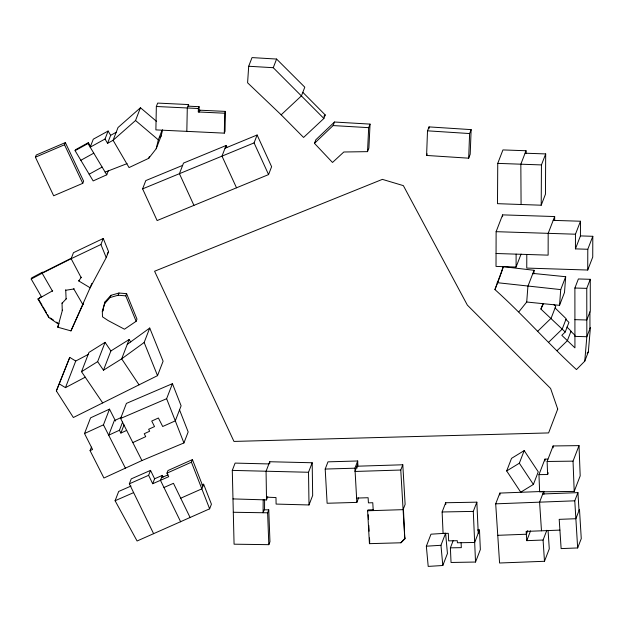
<?xml version="1.0" encoding="UTF-8"?>
<svg xmlns="http://www.w3.org/2000/svg" width="624" height="624" viewBox="0 0 624 624"><rect width="100%" height="100%" fill="white"/><g stroke="black" fill="none" stroke-linecap="round" stroke-linejoin="round"><path stroke-width="0.94" d="M533.801 273.998L534.082 270.293L503.303 266.682L494.941 289.591C523.333 315.011 548.379 343.808 576.467 369.58L584.758 361.163L586.841 336.726L586.81 319.987L590.312 310.924L590.265 279.31L578.386 278.959L574.891 288.023L574.938 347.872L561.818 335.299L565.235 331.991L568.94 322.39L565.929 319.449M554.658 220.334L554.666 216.544L502.601 214.874L496.119 231.676L496.018 266.409L516.079 267.049L521.079 254.077M502.601 216.77L502.601 214.874M516.079 267.049L516.118 254.14L496.057 253.5M516.118 254.14L526.796 254.467L526.757 268.078L587.73 270.036L592.738 257.057L592.8 236.301L580.437 235.903L575.437 248.875L587.792 249.272L592.8 236.301M575.437 248.875L575.468 234.211L580.476 221.231L553.192 220.366M580.437 235.903L580.476 221.231M587.73 270.036L587.792 249.272M526.048 153.621L526.032 150.743L502.936 149.924L497.749 163.379L497.492 203.674L541.211 205.21L545.454 194.212L545.688 153.925L525.08 153.208M541.211 205.21L541.445 164.923L545.688 153.925M263.188 499.808L263.086 512.741L267.618 512.803L268.757 509.855L264.225 509.792M264.615 499.738L264.537 508.981L263.086 512.741L233.298 512.265L232.292 470.395L235.108 463.094L268.882 463.944M188.573 106.517L188.612 104.567L157.661 103.085L156.343 106.493L155.883 129.893L224.312 133.146L225.022 131.321L225.412 111.4L199.017 110.159L198.307 111.977L224.71 113.217L225.412 111.4M198.307 111.977L198.377 108.506L199.079 106.688L187.996 106.15M199.017 110.159L199.079 106.688M186.826 131.352L187.294 107.975L188.612 104.567M224.312 133.146L224.71 113.217M426.598 155.454L427.51 130.829L429.031 126.898L471.136 129.62L470.2 154.253L468.686 158.184L426.598 155.454L427.206 153.886M428.961 128.794L429.031 126.898M468.686 158.184L469.615 133.552L471.136 129.62M367.528 151.64L368.683 127.655L370.048 124.106L334.48 122.023L315.822 139.799L314.457 143.348L332.506 162.466L343.824 151.999L367.528 151.64L368.893 148.099L370.048 124.106M281.159 114.816L301.454 95.846L304.793 87.188L276.596 59.054L252.026 57.595L248.687 66.253L247.595 82.797L281.159 114.816L303.576 137.452L323.872 118.474L325.229 114.949L302.812 92.321M518.887 311.813L526.711 302.024L527.92 286.276L534.082 270.293M526.711 302.024L559.533 305.331L560.719 289.598L565.687 276.721L532.888 273.406M565.687 276.721L564.502 292.461L559.533 305.331M584.758 361.163L588.338 351.881L590.421 327.444L586.841 336.726L574.946 336.383M156.632 121.469L140.462 107.741L118.022 127.522L113.092 140.291L129.043 167.575L148.715 158.317L156.211 148.715L158.324 139.846L161.936 130.486M156.211 148.715L161.14 135.954L162.614 129.745M90.324 287.29L70.957 330.892L57.782 327.21L62.439 310.097M58.913 323.528L57.782 327.21M102.32 311.15L105.113 301.813L110.885 295.347L118.95 293.03L126.617 293.654L136.976 319.114L136.133 321.305L124.457 329.207L108.217 320.603L102.484 316.82L102.32 311.15L103.171 308.958L103.225 310.846M103.412 308.069L105.113 301.813M501.103 273.608L503.303 266.682M35.412 157.201L36.254 155.025L65.364 142.584L83.6 181.147L82.758 183.331L53.664 195.78L35.412 157.201L64.522 144.768L65.364 142.584M108.412 170.5L106.751 174.806L93.155 180.921L75.083 150.649L75.426 149.768L88.358 142.662L90.535 146.305M31.2 279.029L31.629 277.914L42.588 272.126L42.159 273.242L31.2 279.029L41.574 297.001L52.712 290.729M75.083 150.649L88.015 143.536L88.358 142.662M38.017 299.099L41.761 296.517L38.017 299.099L48.711 317.444L58.562 324.191L58.75 323.708M105.027 139.027L108.108 131.032L110.659 135.322L107.578 143.317L105.027 139.027L90.199 147.186L88.015 143.536M48.711 317.444L48.898 316.961M62.252 310.58L62.041 303.272L66.105 298.982L65.715 289.809M62.041 303.272L62.228 302.788M66.105 298.982L66.292 298.49M107.578 143.317L113.092 140.291L135.533 120.502L140.462 107.741M70.957 330.892L83.499 303.28L82.953 304.699L73.819 288.982L74.006 288.499M52.525 291.213L42.159 273.242L71.144 258.71L73.468 252.681L103.264 238.477L108.553 251.597L106.228 257.626L90.137 287.773L78.772 280.956L78.967 280.472M78.772 280.956L81.354 277.181M106.228 257.626L100.932 244.507L103.264 238.477M90.137 287.773L91.798 283.468M127.249 344.386L149.729 328.037L163.106 361.195L157.529 375.648L73.359 417.511L56.363 390.92L69.755 357.396L75.73 361.031L88.631 354.214M56.363 390.92L69.755 357.396M148.715 158.317L149.378 156.616M59.491 384.01L65.465 387.644L75.73 361.031M225.038 148.231L257.119 135.002L271.612 166.694L268.57 174.58L157.123 220.561L142.607 188.869L145.805 180.578L182.621 165.391M102.695 402.932L81.518 371.701L88.951 352.427L105.082 342.35L110.885 350.953L103.451 370.227L97.64 361.624L105.082 342.35M104.27 304.005L110.042 297.539L110.885 295.347M110.042 297.539L118.108 295.222L118.95 293.03M136.133 321.305L125.767 295.846L126.617 293.654M199.282 112.008L199.984 110.191M179.54 409.859L188.167 431.941L183.924 442.946L141.929 460.551L103.927 478.015L90.074 450.653L92.586 449.491L84.513 433.532L90.574 417.838L109.504 409.141L115.526 421.036M130.689 341.929L129.106 339.565L121.672 358.839L103.451 370.227M90.074 450.653L91.424 447.166M84.513 433.532L103.451 424.835L109.504 409.141M139.043 384.844L121.672 358.839L144.152 342.49L149.729 328.037M141.929 460.551L120.619 418.447L126.422 403.393L172.435 383.666L181.108 405.811L175.297 420.865L183.924 442.946M193.939 205.374L179.423 173.683L183.518 163.075L226.091 145.509L221.996 156.117L236.512 187.808M103.451 424.835L108.685 435.185L119.449 430.24L122.6 422.074M119.449 430.24L120.877 433.056L124.028 424.897M323.872 118.474L273.257 67.704L276.596 59.054M201.872 484.988L203.635 484.208L211.427 504.192L209.633 508.825L137.085 540.992L115.097 500.737L118.677 491.462L131.032 486.041M268.57 174.58L254.077 142.896L257.119 135.002M153.629 533.715L129.347 483.811L131.258 478.865L150.532 470.379L154.604 478.78L152.693 483.733L148.621 475.324L150.532 470.379M132.826 442.572L145.727 436.644L144.245 433.727L149.651 431.239L148.645 429.273L154.526 426.582L151.733 421.06L158.402 418.002L162.7 426.504L175.297 420.865L166.624 398.713L172.435 383.666M163.153 476.97L162.373 475.371L160.462 480.324L152.693 483.733M180.671 521.82L160.462 480.324L168.691 476.697L166.967 473.148L167.973 470.543L192.434 459.592L202.847 486.236M209.633 508.825L191.428 462.197L192.434 459.592M314.457 143.348L333.115 125.572L334.48 122.023M203.635 484.208L201.848 488.842L180.71 498.209M266.37 497.164L275.987 497.546L276.097 504.075L309.005 504.964L312.671 495.456L312.187 462.758L269.732 461.737L266.066 471.245L266.518 499.91L232.978 498.911M266.518 499.91L267.774 496.665M233.298 512.265L234.07 544.19L268.827 544.674L269.958 541.726L268.757 509.855M309.005 504.964L308.521 472.267L312.187 462.758M358.589 497.89L356.85 502.398L327.116 503.256L325.198 469.053L327.974 461.846L357.708 460.98L357.841 466.151M356.85 502.398L354.931 468.195L357.708 460.98M357.731 464.256L354.947 471.463L400.772 470.028L402.8 464.779L356.975 466.214L357.084 468.109M403.424 508.794L404.812 538.925L400.943 542.779L369.431 543.66L367.622 510.767L367.949 509.909L373.565 509.73M369.431 543.66L369.759 542.81M526.032 150.743L520.837 164.198L521.079 204.5M494.941 289.591L500.768 274.49M400.943 542.779L405.14 538.067M426.348 546.195L430.981 534.183L445.598 533.278L447.447 553.48L442.814 565.5L428.204 566.405L426.348 546.195L440.957 545.29L445.598 533.278M554.666 216.544L548.184 233.345L548.129 255.146L526.796 254.467M477.547 530.026L479.482 529.994L474.669 542.467L457.384 542.771L457.283 540.696L448.648 540.86L448.313 533.325L443.079 533.419L442.127 511.976L445.692 502.741L476.845 502.172L478.234 533.239M565.235 331.991L540.914 309.075L542.888 303.95M479.482 529.994L480.347 549.565L475.535 562.037L451.035 562.474L450.388 547.841L453.141 540.719M475.535 562.037L473.288 511.399L476.845 502.172M506.68 470.948L511.54 458.344L524.199 450.606L538.255 471.838L533.387 484.442L520.728 492.188L506.68 470.948L519.34 463.211L524.199 450.606M548.067 530.509L549.276 548.855L544.479 561.288L499.574 563.004L495.698 503.841L499.847 493.085L543.738 491.408L543.925 494.27M574.922 319.66L586.81 319.987L586.763 288.366L590.265 279.31M538.964 474.63L547.622 474.529L547.115 461.479L553.106 445.957L579.017 445.622L580.187 475.886L574.205 491.408L539.627 491.845L538.964 474.63L544.947 459.108L547.833 459.077M547.622 474.529L548.285 472.805M527.725 530.65L526.344 534.23L526.773 540.657L543.083 540.033L546.85 530.267M543.738 491.408L539.588 502.164L541.484 530.806M526.773 540.657L530.54 530.891M574.205 491.408L573.035 461.144L579.017 445.622M577.66 547.95L581.264 538.613L579.478 509.379L575.874 518.716L559.198 519.355L561.124 548.597L577.66 547.95L574.774 500.815L577.933 492.625L542.747 493.974M540.914 309.075L543.426 303.701M107.211 254.108L108.553 251.597M159.986 137.428L161.14 135.954M587.059 353.176L588.338 351.881M548.504 342.397L562.224 329.051L566.186 318.786L555.087 307.952M537.389 331.57L551.132 318.217L555.734 306.275L553.691 304.45M557.037 350.711L567.349 340.696L571.054 331.094L566.904 327.046M323.833 116.259L325.229 114.949M110.885 350.953L129.106 339.565M81.518 371.701L97.64 361.624M108.108 131.032L93.28 139.191L90.199 147.186L106.751 174.806M80.847 160.274L93.779 153.161M89.185 174.197L102.118 167.068M110.659 135.322L116.181 132.296M65.465 387.644L85.238 377.192M42.346 272.758L71.331 258.227M100.932 244.507L71.144 258.71L81.167 277.664M121.735 417.245L114.286 420.677L108.685 435.185L125.401 468.148M120.877 433.056L126.672 430.404M166.967 473.148L191.428 462.197M129.347 483.811L148.621 475.324M161.468 477.719L168.051 474.817M163.964 487.5L173.464 483.319L190.172 517.639M154.604 478.78L162.373 475.371M115.097 500.737L133.63 492.609M120.619 418.447L166.624 398.713M142.607 188.869L254.077 142.896M105.144 172.13L127.078 163.613M65.528 290.3L73.819 288.982M495.698 503.841L574.774 500.815M559.892 530.111L526.165 531.391L526.344 534.23L497.78 535.314M367.622 510.767L403.096 509.652L405.124 504.395L402.8 464.779M356.507 498.085L368.113 497.718L368.417 502.866L372.77 502.726L373.238 510.58M325.198 469.053L354.931 468.195M442.127 511.976L473.288 511.399M450.388 547.841L461.315 547.654L461.097 542.716M547.115 461.479L573.035 461.144M308.521 472.267L232.292 470.395M574.891 288.023L586.763 288.366M496.119 231.676L575.468 234.211M497.749 163.379L541.445 164.923M156.343 106.493L198.377 108.506M333.115 125.572L368.683 127.655M248.687 66.253L273.257 67.704M427.51 130.829L469.615 133.552M118.108 295.222L125.767 295.846M560.719 289.598L497.133 282.672M50.411 317.998L53.446 320.073M56.472 322.148L57.993 323.193M135.533 120.502L158.324 139.846M570.929 331.414L575.071 335.33M519.34 463.211L533.387 484.442M38.204 298.607L42.097 305.284M43.064 306.953L46.465 312.788M47.44 314.457L48.415 316.126M64.522 144.768L82.758 183.331M226.091 145.509L226.894 147.272M144.152 342.49L157.529 375.648M440.957 545.29L442.814 565.5M543.083 540.033L544.479 561.288M499.847 493.085L499.972 494.996M577.933 492.625L579.033 510.526M400.772 470.028L404.812 538.925M368.215 514.753L368.48 519.589M368.8 525.392L369.119 531.196M369.494 537.966L369.704 541.835M445.692 502.741L445.77 504.605M544.947 459.108L545.025 461.027M553.106 445.957L553.176 447.821M267.618 512.803L268.827 544.674M269.732 461.737L269.755 463.655M589.922 311.93L589.953 328.669M557.716 409.055L548.605 432.923L233.961 441.425L154.588 271.229L382.379 179.369L403.361 185.632L467.353 305.105L550.602 388.456L557.716 409.055"/></g></svg>
